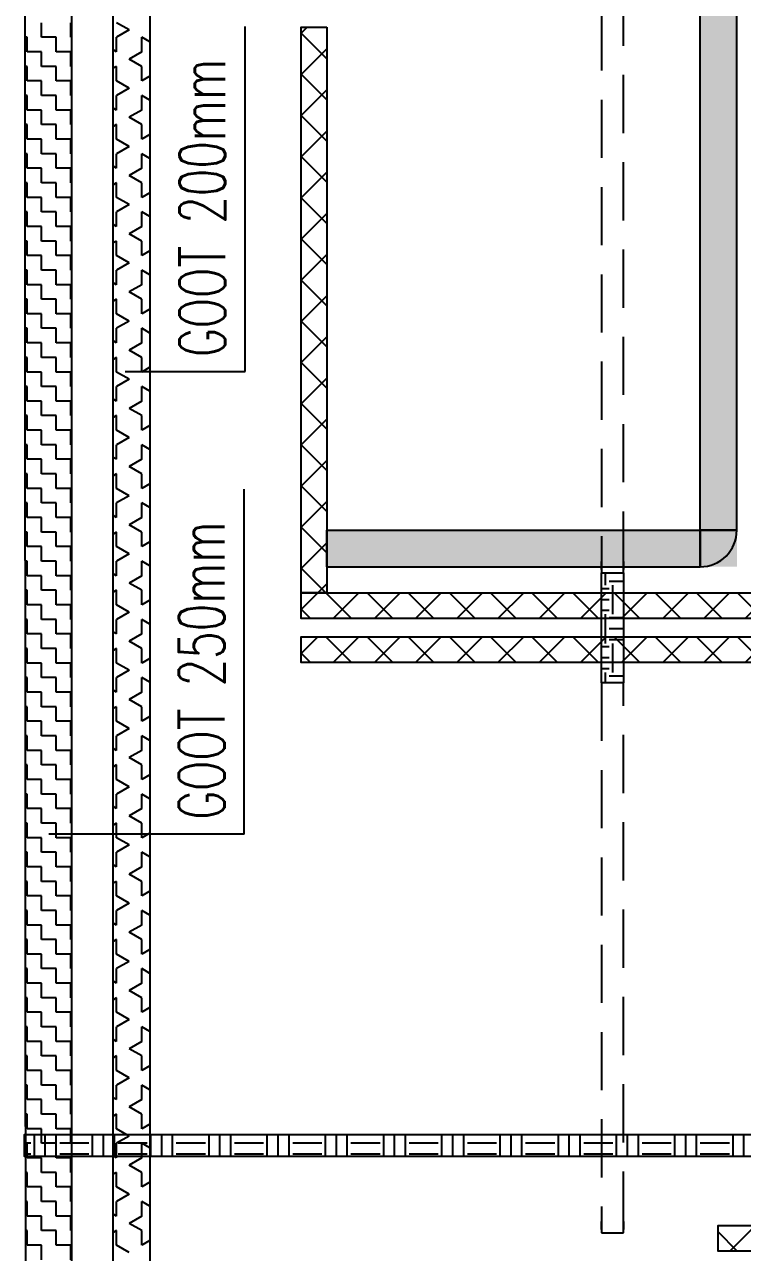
# Model space of a CAD drawing. Header units: millimetres. Extents: x -3262 to 109714, y 0 to 217318.
# Drawn here: x 57907 to 61822, y 198517 to 205214 of the extents above; entities that cross this region are included whole.
import ezdxf

# ---------------------------------------------------------------- set-up
doc = ezdxf.new("R2010")
doc.units = ezdxf.units.MM
doc.header["$LTSCALE"] = 100
doc.linetypes.add('HIDDEN2', pattern=[4.7625, 3.175, -1.5875])
for name, color, linetype in [('EL6131--_ENERGIEBEDR (1996)', 2, 'Continuous'), ('EL6131--_GEBOUWINST (1996)', 2, 'Continuous'), ('EL6131--_KG_D', 3, 'Continuous')]:
    doc.layers.add(name, color=color, linetype=linetype)
doc.styles.add('CofelyArial', font='arial.ttf')
doc.styles.add('ROMANS', font='ROMANS', dxfattribs={"width": 0.7})

# ---------------------------------------------------------------- blocks, each defined once
blk = doc.blocks.new('*X74')
at = {"color": 0}
for p, q in [((44851.4, 15441.1), (44901.8, 15491.4)), ((44991.4, 15400.8), (44900.8, 15491.4)), ((44851.4, 15216.6), (44991.4, 15356.6)), ((44991.4, 15176.3), (44851.4, 15316.3)), ((44851.4, 14992), (44991.4, 15132)), ((44991.4, 14951.8), (44851.4, 15091.8)), ((44851.4, 14767.5), (44991.4, 14907.5)), ((44991.4, 14727.3), (44851.4, 14867.3)), ((44851.4, 14543), (44991.4, 14683)), ((44991.4, 14502.8), (44851.4, 14642.8)), ((44851.4, 14318.5), (44991.4, 14458.5)), ((44991.4, 14278.3), (44851.4, 14418.3)), ((44851.4, 14094), (44991.4, 14234)), ((44991.4, 14053.8), (44851.4, 14193.8)), ((44851.4, 13869.5), (44991.4, 14009.5)), ((44991.4, 13829.3), (44851.4, 13969.3)), ((44851.4, 13645), (44991.4, 13785)), ((44991.4, 13604.8), (44851.4, 13744.8)), ((44851.4, 13420.5), (44991.4, 13560.5)), ((44991.4, 13380.3), (44851.4, 13520.3)), ((44851.4, 13196), (44991.4, 13336)), ((44991.4, 13155.8), (44851.4, 13295.8)), ((44851.4, 12971.5), (44991.4, 13111.5)), ((44991.4, 12931.3), (44851.4, 13071.3)), ((44851.4, 12747), (44991.4, 12887)), ((44991.4, 12706.7), (44851.4, 12846.7)), ((44851.4, 12522.5), (44991.4, 12662.5)), ((44991.4, 12482.2), (44851.4, 12622.2)), ((44851.4, 12298), (44991.4, 12438)), ((44991.4, 12257.7), (44851.4, 12397.7)), ((44851.4, 12073.5), (44991.4, 12213.5)), ((44991.4, 12033.2), (44851.4, 12173.2)), ((44851.4, 11849), (44991.4, 11989)), ((44991.4, 11808.7), (44851.4, 11948.7)), ((44851.4, 11624.5), (44991.4, 11764.5)), ((44991.4, 11584.2), (44851.4, 11724.2)), ((44851.4, 11399.9), (44991.4, 11539.9)), ((44991.4, 11359.7), (44851.4, 11499.7)), ((44851.4, 11175.4), (44991.4, 11315.4)), ((44991.4, 11135.2), (44851.4, 11275.2)), ((44851.4, 10950.9), (44991.4, 11090.9)), ((44991.4, 10910.7), (44851.4, 11050.7)), ((44851.4, 10726.4), (44991.4, 10866.4)), ((44991.4, 10686.2), (44851.4, 10826.2)), ((44851.4, 10501.9), (44991.4, 10641.9)), ((44991.4, 10461.7), (44851.4, 10601.7)), ((44851.4, 10277.4), (44991.4, 10417.4)), ((44991.4, 10237.2), (44851.4, 10377.2)), ((44851.4, 10052.9), (44991.4, 10192.9)), ((44991.4, 10012.7), (44851.4, 10152.7)), ((44851.4, 9828.4), (44991.4, 9968.4)), ((44991.4, 9788.2), (44851.4, 9928.2)), ((44851.4, 9603.9), (44991.4, 9743.9)), ((44991.4, 9563.7), (44851.4, 9703.7)), ((44851.4, 9379.4), (44991.4, 9519.4)), ((44991.4, 9339.2), (44851.4, 9479.2)), ((44851.4, 9154.9), (44991.4, 9294.9)), ((44991.4, 9114.6), (44851.4, 9254.6)), ((44851.4, 8930.4), (44991.4, 9070.4)), ((44991.4, 8890.1), (44851.4, 9030.1)), ((44851.4, 8705.9), (44991.4, 8845.9)), ((44991.4, 8665.6), (44851.4, 8805.6)), ((44901.1, 8531.4), (44851.4, 8581.1)), ((44901.5, 8531.4), (44991.4, 8621.4))]:
    blk.add_line(p, q, dxfattribs=at)
blk = doc.blocks.new('*X76')
at = {"color": 0}
for p, q in [((41401.4, 13113.6), (41505.9, 13218.1)), ((41541.4, 13013.7), (41401.4, 13153.7)), ((41401.4, 12889.1), (41541.4, 13029.1)), ((41541.4, 12789.2), (41401.4, 12929.2)), ((41401.4, 12664.6), (41541.4, 12804.6)), ((41541.4, 12564.6), (41401.4, 12704.6)), ((41401.4, 12440.1), (41541.4, 12580.1)), ((41541.4, 12340.1), (41401.4, 12480.1)), ((41401.4, 12215.6), (41541.4, 12355.6)), ((41541.4, 12115.6), (41401.4, 12255.6)), ((41401.4, 11991.1), (41541.4, 12131.1)), ((41541.4, 11891.1), (41401.4, 12031.1)), ((41401.4, 11766.6), (41541.4, 11906.6)), ((41541.4, 11666.6), (41401.4, 11806.6)), ((41401.4, 11542), (41541.4, 11682)), ((41541.4, 11442.1), (41401.4, 11582.1)), ((41401.4, 11317.5), (41541.4, 11457.5)), ((41541.4, 11217.6), (41401.4, 11357.6)), ((41401.4, 11093), (41541.4, 11233)), ((41541.4, 10993.1), (41401.4, 11133.1)), ((41401.4, 10868.5), (41541.4, 11008.5)), ((41541.4, 10768.6), (41401.4, 10908.6)), ((41401.4, 10644), (41541.4, 10784)), ((41541.4, 10544.1), (41401.4, 10684.1)), ((41401.4, 10419.5), (41541.4, 10559.5)), ((41541.4, 10319.6), (41401.4, 10459.6)), ((41401.4, 10195), (41541.4, 10335)), ((41541.4, 10095.1), (41401.4, 10235.1)), ((41401.4, 9970.5), (41541.4, 10110.5)), ((41541.4, 9870.6), (41401.4, 10010.6)), ((41401.4, 9746), (41541.4, 9886)), ((41541.4, 9646.1), (41401.4, 9786.1)), ((41401.4, 9521.5), (41541.4, 9661.5)), ((41541.4, 9421.6), (41401.4, 9561.6)), ((41401.4, 9297), (41541.4, 9437)), ((41541.4, 9197), (41401.4, 9337)), ((41401.4, 9072.5), (41541.4, 9212.5)), ((41541.4, 8972.5), (41401.4, 9112.5)), ((41401.4, 8848), (41541.4, 8988)), ((41541.4, 8748), (41401.4, 8888)), ((41401.4, 8623.5), (41541.4, 8763.5)), ((41531.8, 8533.1), (41401.4, 8663.5)), ((41535.6, 8533.1), (41541.4, 8539))]:
    blk.add_line(p, q, dxfattribs=at)
blk = doc.blocks.new('*X77')
at = {"color": 0}
for p, q in [((44991.4, 15356.6), (45126.3, 15491.4)), ((45265.3, 15351.4), (45125.3, 15491.4)), ((45210.8, 15351.4), (45350.8, 15491.4)), ((45489.8, 15351.4), (45349.8, 15491.4)), ((45435.3, 15351.4), (45575.3, 15491.4)), ((45714.3, 15351.4), (45574.3, 15491.4)), ((45659.8, 15351.4), (45799.8, 15491.4)), ((45938.8, 15351.4), (45798.8, 15491.4)), ((45884.3, 15351.4), (46024.3, 15491.4)), ((46163.3, 15351.4), (46023.3, 15491.4)), ((46108.8, 15351.4), (46248.8, 15491.4)), ((46387.8, 15351.4), (46247.8, 15491.4)), ((46333.3, 15351.4), (46473.3, 15491.4)), ((46612.3, 15351.4), (46472.3, 15491.4)), ((46557.8, 15351.4), (46697.8, 15491.4)), ((46836.8, 15351.4), (46696.8, 15491.4)), ((46782.3, 15351.4), (46922.3, 15491.4)), ((47061.4, 15351.4), (46921.4, 15491.4)), ((47006.8, 15351.4), (47146.8, 15491.4)), ((47285.9, 15351.4), (47145.9, 15491.4)), ((47231.3, 15351.4), (47371.3, 15491.4)), ((47510.4, 15351.4), (47370.4, 15491.4)), ((47455.8, 15351.4), (47595.8, 15491.4)), ((47734.9, 15351.4), (47594.9, 15491.4)), ((47680.3, 15351.4), (47820.3, 15491.4)), ((47959.4, 15351.4), (47819.4, 15491.4)), ((47904.9, 15351.4), (48044.9, 15491.4)), ((48076.4, 15458.9), (48043.9, 15491.4)), ((45040.8, 15351.4), (44991.4, 15400.8))]:
    blk.add_line(p, q, dxfattribs=at)
blk = doc.blocks.new('*X89')
at = {"color": 0}
for p, q in [((40901.4, 24606.2), (40957.5, 24606.2)), ((40937.7, 24508.7), (40937.7, 24586.4)), ((40977.3, 24586.4), (40977.3, 24628.7)), ((41036.9, 24586.4), (41036.9, 24628.7)), ((41096.4, 24586.4), (41096.4, 24628.7)), ((41116.2, 24606.2), (41275, 24606.2)), ((41136.1, 24508.7), (41136.1, 24586.4)), ((41195.6, 24508.7), (41195.6, 24586.4)), ((41255.2, 24508.7), (41255.2, 24586.4)), ((41294.8, 24586.4), (41294.8, 24628.7)), ((41354.4, 24586.4), (41354.4, 24628.7)), ((41413.9, 24586.4), (41413.9, 24628.7)), ((41433.8, 24606.2), (41501.4, 24606.2)), ((41453.6, 24508.7), (41453.6, 24586.4)), ((40957.5, 24566.6), (41116.2, 24566.6)), ((41275, 24566.6), (41433.8, 24566.6))]:
    blk.add_line(p, q, dxfattribs=at)
blk = doc.blocks.new('*X93')
at = {"color": 0}
for p, q in [((41917.2, 16946.6), (42037.2, 16946.6)), ((41929.8, 16966.4), (41929.8, 16999.9)), ((41989.4, 16966.4), (41989.4, 16999.9)), ((41917.2, 16887), (42037.2, 16887)), ((41917.2, 16827.5), (42037.2, 16827.5)), ((41929.8, 16648.9), (41929.8, 16807.7)), ((41989.4, 16648.9), (41989.4, 16807.7)), ((41917.2, 16629.1), (42037.2, 16629.1)), ((41917.2, 16569.5), (42037.2, 16569.5)), ((41917.2, 16510), (42037.2, 16510)), ((41929.8, 16331.4), (41929.8, 16490.2)), ((41989.4, 16331.4), (41989.4, 16490.2)), ((41917.2, 16311.6), (42037.2, 16311.6)), ((41917.2, 16252), (42037.2, 16252)), ((41917.2, 16192.5), (42037.2, 16192.5)), ((41929.8, 16013.9), (41929.8, 16172.7)), ((41989.4, 16013.9), (41989.4, 16172.7)), ((41917.2, 15994.1), (42037.2, 15994.1)), ((41917.2, 15934.5), (42037.2, 15934.5)), ((41917.2, 15875), (42037.2, 15875)), ((41929.8, 15696.4), (41929.8, 15855.2)), ((41989.4, 15696.4), (41989.4, 15855.2)), ((41917.2, 15676.6), (42037.2, 15676.6)), ((41917.2, 15617), (42037.2, 15617)), ((41917.2, 15557.5), (42037.2, 15557.5)), ((41929.8, 15378.9), (41929.8, 15537.7)), ((41989.4, 15378.9), (41989.4, 15537.7)), ((41917.2, 15359.1), (42037.2, 15359.1)), ((41917.2, 15299.5), (42037.2, 15299.5)), ((41917.2, 15240), (42037.2, 15240)), ((41929.8, 15061.4), (41929.8, 15220.2)), ((41989.4, 15061.4), (41989.4, 15220.2)), ((41917.2, 15041.6), (42037.2, 15041.6)), ((41917.2, 14982), (42037.2, 14982)), ((41917.2, 14922.5), (42037.2, 14922.5)), ((41929.8, 14743.9), (41929.8, 14902.7)), ((41989.4, 14743.9), (41989.4, 14902.7)), ((41917.2, 14724.1), (42037.2, 14724.1)), ((41917.2, 14664.5), (42037.2, 14664.5)), ((41917.2, 14605), (42037.2, 14605)), ((41929.8, 14426.4), (41929.8, 14585.2)), ((41989.4, 14426.4), (41989.4, 14585.2)), ((41917.2, 14406.6), (42037.2, 14406.6)), ((41917.2, 14347), (42037.2, 14347)), ((41917.2, 14287.5), (42037.2, 14287.5)), ((41929.8, 14108.9), (41929.8, 14267.7)), ((41989.4, 14108.9), (41989.4, 14267.7)), ((41917.2, 14089.1), (42037.2, 14089.1)), ((41917.2, 14029.5), (42037.2, 14029.5)), ((41917.2, 13970), (42037.2, 13970)), ((41929.8, 13791.4), (41929.8, 13950.2)), ((41989.4, 13791.4), (41989.4, 13950.2)), ((41917.2, 13771.6), (42037.2, 13771.6)), ((41917.2, 13712), (42037.2, 13712)), ((41917.2, 13652.5), (42037.2, 13652.5)), ((41929.8, 13473.9), (41929.8, 13632.7)), ((41989.4, 13473.9), (41989.4, 13632.7)), ((41917.2, 13454.1), (42037.2, 13454.1)), ((41917.2, 13394.5), (42037.2, 13394.5)), ((41917.2, 13335), (42037.2, 13335)), ((41929.8, 13156.4), (41929.8, 13315.2)), ((41989.4, 13156.4), (41989.4, 13315.2)), ((41917.2, 13136.6), (42037.2, 13136.6)), ((41917.2, 13077), (42037.2, 13077)), ((41917.2, 13017.5), (42037.2, 13017.5)), ((41929.8, 12838.9), (41929.8, 12997.7)), ((41989.4, 12838.9), (41989.4, 12997.7)), ((41917.2, 12819.1), (42037.2, 12819.1)), ((41917.2, 12759.5), (42037.2, 12759.5)), ((41917.2, 12700), (42037.2, 12700)), ((41929.8, 12521.4), (41929.8, 12680.2)), ((41989.4, 12521.4), (41989.4, 12680.2)), ((41917.2, 12501.6), (42037.2, 12501.6)), ((41917.2, 12442), (42037.2, 12442)), ((41917.2, 12382.5), (42037.2, 12382.5)), ((41929.8, 12203.9), (41929.8, 12362.7)), ((41989.4, 12203.9), (41989.4, 12362.7)), ((41917.2, 12184.1), (42037.2, 12184.1)), ((41917.2, 12124.5), (42037.2, 12124.5)), ((41917.2, 12065), (42037.2, 12065)), ((41929.8, 11886.4), (41929.8, 12045.2)), ((41989.4, 11886.4), (41989.4, 12045.2)), ((41917.2, 11866.6), (42037.2, 11866.6)), ((41917.2, 11807), (42037.2, 11807)), ((41917.2, 11747.5), (42037.2, 11747.5)), ((41929.8, 11568.9), (41929.8, 11727.7)), ((41989.4, 11568.9), (41989.4, 11727.7)), ((41917.2, 11549.1), (42037.2, 11549.1)), ((41917.2, 11489.5), (42037.2, 11489.5)), ((41917.2, 11430), (42037.2, 11430)), ((41929.8, 11251.4), (41929.8, 11410.2)), ((41989.4, 11251.4), (41989.4, 11410.2)), ((41917.2, 11231.6), (42037.2, 11231.6)), ((41917.2, 11172), (42037.2, 11172)), ((41917.2, 11112.5), (42037.2, 11112.5)), ((41929.8, 10933.9), (41929.8, 11092.7)), ((41989.4, 10933.9), (41989.4, 11092.7)), ((41917.2, 10914.1), (42037.2, 10914.1)), ((41917.2, 10854.5), (42037.2, 10854.5)), ((41917.2, 10795), (42037.2, 10795)), ((41929.8, 10616.4), (41929.8, 10775.2)), ((41989.4, 10616.4), (41989.4, 10775.2)), ((41917.2, 10596.6), (42037.2, 10596.6)), ((41917.2, 10537), (42037.2, 10537)), ((41917.2, 10477.5), (42037.2, 10477.5)), ((41929.8, 10306.2), (41929.8, 10457.7)), ((41989.4, 10306.2), (41989.4, 10457.7))]:
    blk.add_line(p, q, dxfattribs=at)
blk = doc.blocks.new('*X109')
at = {"color": 0}
for p, q in [((41433.8, 16986.2), (41513.1, 16986.2)), ((41433.8, 16906.9), (41433.8, 16986.2)), ((41513.1, 16986.2), (41513.1, 16995.5)), ((41592.5, 16986.2), (41671.9, 16986.2)), ((41592.5, 16906.9), (41592.5, 16986.2)), ((41671.9, 16986.2), (41671.9, 16995.6)), ((41751.2, 16986.2), (41830.6, 16986.2)), ((41751.2, 16906.9), (41751.2, 16986.2)), ((41830.6, 16986.2), (41830.6, 16995.7)), ((41910, 16986.2), (41989.4, 16986.2)), ((41910, 16906.9), (41910, 16986.2)), ((41989.4, 16986.2), (41989.4, 16995.7)), ((42068.8, 16986.2), (42148.1, 16986.2)), ((42068.8, 16906.9), (42068.8, 16986.2)), ((42148.1, 16986.2), (42148.1, 16995.8)), ((42227.5, 16986.2), (42306.9, 16986.2)), ((42227.5, 16906.9), (42227.5, 16986.2)), ((42306.9, 16986.2), (42306.9, 16995.9)), ((42386.2, 16986.2), (42465.6, 16986.2)), ((42386.2, 16906.9), (42386.2, 16986.2)), ((42465.6, 16986.2), (42465.6, 16996)), ((42545, 16986.2), (42624.4, 16986.2)), ((42545, 16906.9), (42545, 16986.2)), ((42624.4, 16986.2), (42624.4, 16996.1)), ((42703.8, 16986.2), (42783.1, 16986.2)), ((42703.8, 16906.9), (42703.8, 16986.2)), ((42783.1, 16986.2), (42783.1, 16996.2)), ((42862.5, 16986.2), (42941.9, 16986.2)), ((42862.5, 16906.9), (42862.5, 16986.2)), ((42941.9, 16986.2), (42941.9, 16996.3)), ((43021.2, 16986.2), (43100.6, 16986.2)), ((43021.2, 16906.9), (43021.2, 16986.2)), ((43100.6, 16986.2), (43100.6, 16996.3)), ((43180, 16986.2), (43259.4, 16986.2)), ((43180, 16906.9), (43180, 16986.2)), ((43259.4, 16986.2), (43259.4, 16996.4)), ((43338.8, 16986.2), (43418.1, 16986.2)), ((43338.8, 16906.9), (43338.8, 16986.2)), ((43418.1, 16986.2), (43418.1, 16996.5)), ((43497.5, 16986.2), (43576.9, 16986.2)), ((43497.5, 16906.9), (43497.5, 16986.2)), ((43576.9, 16986.2), (43576.9, 16996.6)), ((43656.2, 16986.2), (43735.6, 16986.2)), ((43656.2, 16906.9), (43656.2, 16986.2)), ((43735.6, 16986.2), (43735.6, 16996.7)), ((43815, 16986.2), (43894.4, 16986.2)), ((43815, 16906.9), (43815, 16986.2)), ((43894.4, 16986.2), (43894.4, 16996.8)), ((43973.8, 16986.2), (44053.1, 16986.2)), ((43973.8, 16906.9), (43973.8, 16986.2)), ((44053.1, 16986.2), (44053.1, 16996.8)), ((44132.5, 16986.2), (44211.9, 16986.2)), ((44132.5, 16906.9), (44132.5, 16986.2)), ((44211.9, 16986.2), (44211.9, 16996.9)), ((44291.2, 16986.2), (44370.6, 16986.2)), ((44291.2, 16906.9), (44291.2, 16986.2)), ((44370.6, 16986.2), (44370.6, 16997)), ((44450, 16986.2), (44529.4, 16986.2)), ((44450, 16906.9), (44450, 16986.2)), ((44529.4, 16986.2), (44529.4, 16997.1)), ((44608.8, 16986.2), (44688.1, 16986.2)), ((44608.8, 16906.9), (44608.8, 16986.2)), ((44688.1, 16986.2), (44688.1, 16997.2)), ((44767.5, 16986.2), (44846.9, 16986.2)), ((44767.5, 16906.9), (44767.5, 16986.2)), ((44846.9, 16986.2), (44846.9, 16997.3)), ((44926.2, 16986.2), (45005.6, 16986.2)), ((44926.2, 16906.9), (44926.2, 16986.2)), ((45005.6, 16986.2), (45005.6, 16997.4)), ((45085, 16986.2), (45164.4, 16986.2)), ((45085, 16906.9), (45085, 16986.2)), ((45164.4, 16986.2), (45164.4, 16997.4)), ((45243.8, 16986.2), (45323.1, 16986.2)), ((45243.8, 16906.9), (45243.8, 16986.2)), ((45323.1, 16986.2), (45323.1, 16997.5)), ((45402.5, 16986.2), (45481.9, 16986.2)), ((45402.5, 16906.9), (45402.5, 16986.2)), ((45481.9, 16986.2), (45481.9, 16997.6)), ((45561.2, 16986.2), (45640.6, 16986.2)), ((45561.2, 16906.9), (45561.2, 16986.2)), ((45640.6, 16986.2), (45640.6, 16997.7)), ((45720, 16986.2), (45799.4, 16986.2)), ((45720, 16906.9), (45720, 16986.2)), ((45799.4, 16986.2), (45799.4, 16997.8)), ((45878.8, 16986.2), (45958.1, 16986.2)), ((45878.8, 16906.9), (45878.8, 16986.2)), ((45958.1, 16986.2), (45958.1, 16997.9)), ((46037.5, 16986.2), (46116.9, 16986.2)), ((46037.5, 16906.9), (46037.5, 16986.2)), ((46116.9, 16986.2), (46116.9, 16997.9)), ((46196.2, 16986.2), (46275.6, 16986.2)), ((46196.2, 16906.9), (46196.2, 16986.2)), ((46275.6, 16986.2), (46275.6, 16998)), ((46355, 16986.2), (46434.4, 16986.2)), ((46355, 16906.9), (46355, 16986.2)), ((46434.4, 16986.2), (46434.4, 16998.1)), ((46513.8, 16986.2), (46593.1, 16986.2)), ((46513.8, 16906.9), (46513.8, 16986.2)), ((46593.1, 16986.2), (46593.1, 16998.2)), ((46672.5, 16986.2), (46751.9, 16986.2)), ((46672.5, 16906.9), (46672.5, 16986.2)), ((46751.9, 16986.2), (46751.9, 16998.3)), ((46831.2, 16986.2), (46910.6, 16986.2)), ((46831.2, 16906.9), (46831.2, 16986.2)), ((46910.6, 16986.2), (46910.6, 16998.4)), ((46990, 16986.2), (47069.4, 16986.2)), ((46990, 16906.9), (46990, 16986.2)), ((47069.4, 16986.2), (47069.4, 16998.5)), ((47148.8, 16986.2), (47228.1, 16986.2)), ((47148.8, 16906.9), (47148.8, 16986.2)), ((47228.1, 16986.2), (47228.1, 16998.5)), ((47307.5, 16986.2), (47386.9, 16986.2)), ((47307.5, 16906.9), (47307.5, 16986.2)), ((47386.9, 16986.2), (47386.9, 16998.6)), ((47466.2, 16986.2), (47545.6, 16986.2)), ((47466.2, 16906.9), (47466.2, 16986.2)), ((47545.6, 16986.2), (47545.6, 16998.7)), ((47625, 16986.2), (47704.4, 16986.2)), ((47625, 16906.9), (47625, 16986.2)), ((47704.4, 16986.2), (47704.4, 16998.8)), ((47783.8, 16986.2), (47863.1, 16986.2)), ((47783.8, 16906.9), (47783.8, 16986.2)), ((47863.1, 16986.2), (47863.1, 16998.9)), ((47942.5, 16986.2), (48021.9, 16986.2)), ((47942.5, 16906.9), (47942.5, 16986.2)), ((48021.9, 16986.2), (48021.9, 16999)), ((41354.4, 16906.9), (41433.8, 16906.9)), ((41513.1, 16906.9), (41592.5, 16906.9)), ((41513.1, 16827.5), (41513.1, 16906.9)), ((41671.9, 16906.9), (41751.2, 16906.9)), ((41671.9, 16827.5), (41671.9, 16906.9)), ((41830.6, 16906.9), (41910, 16906.9)), ((41830.6, 16827.5), (41830.6, 16906.9)), ((41989.4, 16906.9), (42068.8, 16906.9)), ((41989.4, 16827.5), (41989.4, 16906.9)), ((42148.1, 16906.9), (42227.5, 16906.9)), ((42148.1, 16827.5), (42148.1, 16906.9)), ((42306.9, 16906.9), (42386.2, 16906.9)), ((42306.9, 16827.5), (42306.9, 16906.9)), ((42465.6, 16906.9), (42545, 16906.9)), ((42465.6, 16827.5), (42465.6, 16906.9)), ((42624.4, 16906.9), (42703.8, 16906.9)), ((42624.4, 16827.5), (42624.4, 16906.9)), ((42783.1, 16906.9), (42862.5, 16906.9)), ((42783.1, 16827.5), (42783.1, 16906.9)), ((42941.9, 16906.9), (43021.2, 16906.9)), ((42941.9, 16827.5), (42941.9, 16906.9)), ((43100.6, 16906.9), (43180, 16906.9)), ((43100.6, 16827.5), (43100.6, 16906.9)), ((43259.4, 16906.9), (43338.8, 16906.9)), ((43259.4, 16827.5), (43259.4, 16906.9)), ((43418.1, 16906.9), (43497.5, 16906.9)), ((43418.1, 16827.5), (43418.1, 16906.9)), ((43576.9, 16906.9), (43656.2, 16906.9)), ((43576.9, 16827.5), (43576.9, 16906.9)), ((43735.6, 16906.9), (43815, 16906.9)), ((43735.6, 16827.5), (43735.6, 16906.9)), ((43894.4, 16906.9), (43973.8, 16906.9)), ((43894.4, 16827.5), (43894.4, 16906.9)), ((44053.1, 16906.9), (44132.5, 16906.9)), ((44053.1, 16827.5), (44053.1, 16906.9)), ((44211.9, 16906.9), (44291.2, 16906.9)), ((44211.9, 16827.5), (44211.9, 16906.9)), ((44370.6, 16906.9), (44450, 16906.9)), ((44370.6, 16827.5), (44370.6, 16906.9)), ((44529.4, 16906.9), (44608.8, 16906.9)), ((44529.4, 16827.5), (44529.4, 16906.9)), ((44688.1, 16906.9), (44767.5, 16906.9)), ((44688.1, 16827.5), (44688.1, 16906.9)), ((44846.9, 16906.9), (44926.2, 16906.9)), ((44846.9, 16827.5), (44846.9, 16906.9)), ((45005.6, 16906.9), (45085, 16906.9)), ((45005.6, 16827.5), (45005.6, 16906.9)), ((45164.4, 16906.9), (45243.8, 16906.9)), ((45164.4, 16827.5), (45164.4, 16906.9)), ((45323.1, 16906.9), (45402.5, 16906.9)), ((45323.1, 16827.5), (45323.1, 16906.9)), ((45481.9, 16906.9), (45561.2, 16906.9)), ((45481.9, 16827.5), (45481.9, 16906.9)), ((45640.6, 16906.9), (45720, 16906.9)), ((45640.6, 16827.5), (45640.6, 16906.9)), ((45799.4, 16906.9), (45878.8, 16906.9)), ((45799.4, 16827.5), (45799.4, 16906.9)), ((45958.1, 16906.9), (46037.5, 16906.9)), ((45958.1, 16827.5), (45958.1, 16906.9)), ((46116.9, 16906.9), (46196.2, 16906.9)), ((46116.9, 16827.5), (46116.9, 16906.9)), ((46275.6, 16906.9), (46355, 16906.9)), ((46275.6, 16827.5), (46275.6, 16906.9)), ((46434.4, 16906.9), (46513.8, 16906.9)), ((46434.4, 16827.5), (46434.4, 16906.9)), ((46593.1, 16906.9), (46672.5, 16906.9)), ((46593.1, 16827.5), (46593.1, 16906.9)), ((46751.9, 16906.9), (46831.2, 16906.9)), ((46751.9, 16827.5), (46751.9, 16906.9)), ((46910.6, 16906.9), (46990, 16906.9)), ((46910.6, 16827.5), (46910.6, 16906.9)), ((47069.4, 16906.9), (47148.8, 16906.9)), ((47069.4, 16827.5), (47069.4, 16906.9)), ((47228.1, 16906.9), (47307.5, 16906.9)), ((47228.1, 16827.5), (47228.1, 16906.9)), ((47386.9, 16906.9), (47466.2, 16906.9)), ((47386.9, 16827.5), (47386.9, 16906.9)), ((47545.6, 16906.9), (47625, 16906.9)), ((47545.6, 16827.5), (47545.6, 16906.9)), ((47704.4, 16906.9), (47783.8, 16906.9)), ((47704.4, 16827.5), (47704.4, 16906.9)), ((47863.1, 16906.9), (47942.5, 16906.9)), ((47863.1, 16827.5), (47863.1, 16906.9)), ((48021.9, 16906.9), (48101.2, 16906.9)), ((48021.9, 16827.5), (48021.9, 16906.9)), ((41433.8, 16827.5), (41513.1, 16827.5)), ((41433.8, 16748.1), (41433.8, 16827.5)), ((41592.5, 16827.5), (41671.9, 16827.5)), ((41592.5, 16748.1), (41592.5, 16827.5)), ((41751.2, 16827.5), (41830.6, 16827.5)), ((41751.2, 16748.1), (41751.2, 16827.5)), ((41910, 16827.5), (41989.4, 16827.5)), ((41910, 16748.1), (41910, 16827.5)), ((42068.8, 16827.5), (42148.1, 16827.5)), ((42068.8, 16748.1), (42068.8, 16827.5)), ((42227.5, 16827.5), (42306.9, 16827.5)), ((42227.5, 16748.1), (42227.5, 16827.5)), ((42386.2, 16827.5), (42465.6, 16827.5)), ((42386.2, 16748.1), (42386.2, 16827.5)), ((42545, 16827.5), (42624.4, 16827.5)), ((42545, 16748.1), (42545, 16827.5)), ((42703.8, 16827.5), (42783.1, 16827.5)), ((42703.8, 16748.1), (42703.8, 16827.5)), ((42862.5, 16827.5), (42941.9, 16827.5)), ((42862.5, 16748.1), (42862.5, 16827.5)), ((43021.2, 16827.5), (43100.6, 16827.5)), ((43021.2, 16748.1), (43021.2, 16827.5)), ((43180, 16827.5), (43259.4, 16827.5)), ((43180, 16748.1), (43180, 16827.5)), ((43338.8, 16827.5), (43418.1, 16827.5)), ((43338.8, 16748.1), (43338.8, 16827.5)), ((43497.5, 16827.5), (43576.9, 16827.5)), ((43497.5, 16748.1), (43497.5, 16827.5)), ((43656.2, 16827.5), (43735.6, 16827.5)), ((43656.2, 16748.1), (43656.2, 16827.5)), ((43815, 16827.5), (43894.4, 16827.5)), ((43815, 16748.1), (43815, 16827.5)), ((43973.8, 16827.5), (44053.1, 16827.5)), ((43973.8, 16748.1), (43973.8, 16827.5)), ((44132.5, 16827.5), (44211.9, 16827.5)), ((44132.5, 16748.1), (44132.5, 16827.5)), ((44291.2, 16827.5), (44370.6, 16827.5)), ((44291.2, 16748.1), (44291.2, 16827.5)), ((44450, 16827.5), (44529.4, 16827.5)), ((44450, 16748.1), (44450, 16827.5)), ((44608.8, 16827.5), (44688.1, 16827.5)), ((44608.8, 16748.1), (44608.8, 16827.5)), ((44767.5, 16827.5), (44846.9, 16827.5)), ((44767.5, 16748.1), (44767.5, 16827.5)), ((44926.2, 16827.5), (45005.6, 16827.5)), ((44926.2, 16748.1), (44926.2, 16827.5)), ((45085, 16827.5), (45164.4, 16827.5)), ((45085, 16748.1), (45085, 16827.5)), ((45243.8, 16827.5), (45323.1, 16827.5)), ((45243.8, 16748.1), (45243.8, 16827.5)), ((45402.5, 16827.5), (45481.9, 16827.5)), ((45402.5, 16748.1), (45402.5, 16827.5)), ((45561.2, 16827.5), (45640.6, 16827.5)), ((45561.2, 16748.1), (45561.2, 16827.5)), ((45720, 16827.5), (45799.4, 16827.5)), ((45720, 16748.1), (45720, 16827.5)), ((45878.8, 16827.5), (45958.1, 16827.5)), ((45878.8, 16748.1), (45878.8, 16827.5)), ((46037.5, 16827.5), (46116.9, 16827.5)), ((46037.5, 16748.1), (46037.5, 16827.5)), ((46196.2, 16827.5), (46275.6, 16827.5)), ((46196.2, 16748.1), (46196.2, 16827.5)), ((46355, 16827.5), (46434.4, 16827.5)), ((46355, 16748.1), (46355, 16827.5)), ((46513.8, 16827.5), (46593.1, 16827.5)), ((46513.8, 16748.1), (46513.8, 16827.5)), ((46672.5, 16827.5), (46751.9, 16827.5)), ((46672.5, 16748.1), (46672.5, 16827.5)), ((46831.2, 16827.5), (46910.6, 16827.5)), ((46831.2, 16748.1), (46831.2, 16827.5)), ((46990, 16827.5), (47069.4, 16827.5)), ((46990, 16748.1), (46990, 16827.5)), ((47148.8, 16827.5), (47228.1, 16827.5)), ((47148.8, 16748.1), (47148.8, 16827.5)), ((47307.5, 16827.5), (47386.9, 16827.5)), ((47307.5, 16748.1), (47307.5, 16827.5)), ((47466.2, 16827.5), (47545.6, 16827.5)), ((47466.2, 16748.1), (47466.2, 16827.5)), ((47625, 16827.5), (47704.4, 16827.5)), ((47625, 16748.1), (47625, 16827.5)), ((47783.8, 16827.5), (47863.1, 16827.5)), ((47783.8, 16748.1), (47783.8, 16827.5)), ((47942.5, 16827.5), (48021.9, 16827.5)), ((47942.5, 16748.1), (47942.5, 16827.5)), ((41354.4, 16748.1), (41433.8, 16748.1)), ((41513.1, 16748.1), (41592.5, 16748.1)), ((41513.1, 16741.7), (41513.1, 16748.1)), ((41671.9, 16748.1), (41751.2, 16748.1)), ((41671.9, 16741.7), (41671.9, 16748.1)), ((41830.6, 16748.1), (41910, 16748.1)), ((41830.6, 16741.7), (41830.6, 16748.1)), ((41989.4, 16748.1), (42068.8, 16748.1)), ((41989.4, 16741.7), (41989.4, 16748.1)), ((42148.1, 16748.1), (42227.5, 16748.1)), ((42148.1, 16741.7), (42148.1, 16748.1)), ((42306.9, 16748.1), (42386.2, 16748.1)), ((42306.9, 16741.7), (42306.9, 16748.1)), ((42465.6, 16748.1), (42545, 16748.1)), ((42465.6, 16741.7), (42465.6, 16748.1)), ((42624.4, 16748.1), (42703.8, 16748.1)), ((42624.4, 16741.7), (42624.4, 16748.1)), ((42783.1, 16748.1), (42862.5, 16748.1)), ((42783.1, 16741.7), (42783.1, 16748.1)), ((42941.9, 16748.1), (43021.2, 16748.1)), ((42941.9, 16741.7), (42941.9, 16748.1)), ((43100.6, 16748.1), (43180, 16748.1)), ((43100.6, 16741.7), (43100.6, 16748.1)), ((43259.4, 16748.1), (43338.8, 16748.1)), ((43259.4, 16741.7), (43259.4, 16748.1)), ((43418.1, 16748.1), (43497.5, 16748.1)), ((43418.1, 16741.7), (43418.1, 16748.1)), ((43576.9, 16748.1), (43656.2, 16748.1)), ((43576.9, 16741.7), (43576.9, 16748.1)), ((43735.6, 16748.1), (43815, 16748.1)), ((43735.6, 16741.7), (43735.6, 16748.1)), ((43894.4, 16748.1), (43973.8, 16748.1)), ((43894.4, 16741.7), (43894.4, 16748.1)), ((44053.1, 16748.1), (44132.5, 16748.1)), ((44053.1, 16741.7), (44053.1, 16748.1)), ((44211.9, 16748.1), (44291.2, 16748.1)), ((44211.9, 16741.7), (44211.9, 16748.1)), ((44370.6, 16748.1), (44450, 16748.1)), ((44370.6, 16741.7), (44370.6, 16748.1)), ((44529.4, 16748.1), (44608.8, 16748.1)), ((44529.4, 16741.7), (44529.4, 16748.1)), ((44688.1, 16748.1), (44767.5, 16748.1)), ((44688.1, 16741.7), (44688.1, 16748.1)), ((44846.9, 16748.1), (44926.2, 16748.1)), ((44846.9, 16741.7), (44846.9, 16748.1)), ((45005.6, 16748.1), (45085, 16748.1)), ((45005.6, 16741.7), (45005.6, 16748.1)), ((45164.4, 16748.1), (45243.8, 16748.1)), ((45164.4, 16741.7), (45164.4, 16748.1)), ((45323.1, 16748.1), (45402.5, 16748.1)), ((45323.1, 16741.7), (45323.1, 16748.1)), ((45481.9, 16748.1), (45561.2, 16748.1)), ((45481.9, 16741.7), (45481.9, 16748.1)), ((45640.6, 16748.1), (45720, 16748.1)), ((45640.6, 16741.7), (45640.6, 16748.1)), ((45799.4, 16748.1), (45878.8, 16748.1)), ((45799.4, 16741.7), (45799.4, 16748.1)), ((45958.1, 16748.1), (46037.5, 16748.1)), ((45958.1, 16741.7), (45958.1, 16748.1)), ((46116.9, 16748.1), (46196.2, 16748.1)), ((46116.9, 16741.7), (46116.9, 16748.1)), ((46275.6, 16748.1), (46355, 16748.1)), ((46275.6, 16741.7), (46275.6, 16748.1)), ((46434.4, 16748.1), (46513.8, 16748.1)), ((46434.4, 16741.7), (46434.4, 16748.1)), ((46593.1, 16748.1), (46672.5, 16748.1)), ((46593.1, 16741.7), (46593.1, 16748.1)), ((46751.9, 16748.1), (46831.2, 16748.1)), ((46751.9, 16741.7), (46751.9, 16748.1)), ((46910.6, 16748.1), (46990, 16748.1)), ((46910.6, 16741.7), (46910.6, 16748.1)), ((47069.4, 16748.1), (47148.8, 16748.1)), ((47069.4, 16741.7), (47069.4, 16748.1)), ((47228.1, 16748.1), (47307.5, 16748.1)), ((47228.1, 16741.7), (47228.1, 16748.1)), ((47386.9, 16748.1), (47466.2, 16748.1)), ((47386.9, 16741.7), (47386.9, 16748.1)), ((47545.6, 16748.1), (47625, 16748.1)), ((47545.6, 16741.7), (47545.6, 16748.1)), ((47704.4, 16748.1), (47783.8, 16748.1)), ((47704.4, 16741.7), (47704.4, 16748.1)), ((47863.1, 16748.1), (47942.5, 16748.1)), ((47863.1, 16741.7), (47863.1, 16748.1)), ((48021.9, 16748.1), (48101.2, 16748.1)), ((48021.9, 16741.7), (48021.9, 16748.1))]:
    blk.add_line(p, q, dxfattribs=at)
blk = doc.blocks.new('*X110')
at = {"color": 0}
for p, q in [((41394.1, 16429), (41433.7, 16497.8)), ((41433.8, 16497.8), (41513.1, 16497.8)), ((41513.1, 16497.8), (41502.6, 16516.1)), ((41592.5, 16497.8), (41603, 16516.1)), ((41592.5, 16497.8), (41671.9, 16497.8)), ((41711.6, 16429), (41671.9, 16497.8)), ((41711.6, 16429), (41751.2, 16497.8)), ((41751.2, 16497.8), (41830.6, 16497.8)), ((41830.6, 16497.8), (41820.1, 16516.1)), ((41910, 16497.8), (41920.5, 16516.1)), ((41910, 16497.8), (41989.4, 16497.8)), ((42029.1, 16429), (41989.4, 16497.8)), ((42029.1, 16429), (42068.7, 16497.8)), ((42068.8, 16497.8), (42148.1, 16497.8)), ((42148.1, 16497.8), (42137.6, 16516.1)), ((42227.5, 16497.8), (42238, 16516.1)), ((42227.5, 16497.8), (42306.9, 16497.8)), ((42346.6, 16429), (42306.9, 16497.8)), ((42346.6, 16429), (42386.2, 16497.8)), ((42386.2, 16497.8), (42465.6, 16497.8)), ((42465.6, 16497.8), (42455.1, 16516.1)), ((42545, 16497.8), (42555.5, 16516.1)), ((42545, 16497.8), (42624.4, 16497.8)), ((42664.1, 16429), (42624.4, 16497.8)), ((42664.1, 16429), (42703.7, 16497.8)), ((42703.8, 16497.8), (42783.1, 16497.8)), ((42783.1, 16497.8), (42772.6, 16516.1)), ((42862.5, 16497.8), (42873, 16516.1)), ((42862.5, 16497.8), (42941.9, 16497.8)), ((42981.6, 16429), (42941.9, 16497.8)), ((42981.6, 16429), (43021.2, 16497.8)), ((43021.2, 16497.8), (43100.6, 16497.8)), ((43100.6, 16497.8), (43090.1, 16516.1)), ((43180, 16497.8), (43190.5, 16516.1)), ((43180, 16497.8), (43259.4, 16497.8)), ((43299.1, 16429), (43259.4, 16497.8)), ((43299.1, 16429), (43338.7, 16497.8)), ((43338.8, 16497.8), (43418.1, 16497.8)), ((43418.1, 16497.8), (43407.6, 16516.1)), ((43497.5, 16497.8), (43508, 16516.1)), ((43497.5, 16497.8), (43576.9, 16497.8)), ((43616.6, 16429), (43576.9, 16497.8)), ((43616.6, 16429), (43656.2, 16497.8)), ((43656.2, 16497.8), (43735.6, 16497.8)), ((43735.6, 16497.8), (43725.1, 16516.1)), ((43815, 16497.8), (43825.5, 16516.1)), ((43815, 16497.8), (43894.4, 16497.8)), ((43934.1, 16429), (43894.4, 16497.8)), ((43934.1, 16429), (43973.7, 16497.8)), ((43973.8, 16497.8), (44053.1, 16497.8)), ((44053.1, 16497.8), (44042.6, 16516.1)), ((44132.5, 16497.8), (44143, 16516.1)), ((44132.5, 16497.8), (44211.9, 16497.8)), ((44251.6, 16429), (44211.9, 16497.8)), ((44251.6, 16429), (44291.2, 16497.8)), ((44291.2, 16497.8), (44370.6, 16497.8)), ((44370.6, 16497.8), (44360.1, 16516.1)), ((44450, 16497.8), (44460.5, 16516.1)), ((44450, 16497.8), (44529.4, 16497.8)), ((44569.1, 16429), (44529.4, 16497.8)), ((44569.1, 16429), (44608.7, 16497.8)), ((44608.8, 16497.8), (44688.1, 16497.8)), ((44688.1, 16497.8), (44677.6, 16516.1)), ((44767.5, 16497.8), (44778, 16516.1)), ((44767.5, 16497.8), (44846.9, 16497.8)), ((44886.6, 16429), (44846.9, 16497.8)), ((44886.6, 16429), (44926.2, 16497.8)), ((44926.2, 16497.8), (45005.6, 16497.8)), ((45005.6, 16497.8), (44995.1, 16516.1)), ((45085, 16497.8), (45095.5, 16516.1)), ((45085, 16497.8), (45164.4, 16497.8)), ((45204.1, 16429), (45164.4, 16497.8)), ((45204.1, 16429), (45243.7, 16497.8)), ((45243.8, 16497.8), (45323.1, 16497.8)), ((45323.1, 16497.8), (45312.6, 16516.1)), ((45402.5, 16497.8), (45413, 16516.1)), ((45402.5, 16497.8), (45481.9, 16497.8)), ((45521.6, 16429), (45481.9, 16497.8)), ((45521.6, 16429), (45561.2, 16497.8)), ((45561.2, 16497.8), (45640.6, 16497.8)), ((45640.6, 16497.8), (45630.1, 16516.1)), ((45720, 16497.8), (45730.5, 16516.1)), ((45720, 16497.8), (45799.4, 16497.8)), ((45839.1, 16429), (45799.4, 16497.8)), ((45839.1, 16429), (45878.7, 16497.8)), ((45878.8, 16497.8), (45958.1, 16497.8)), ((45958.1, 16497.8), (45947.6, 16516.1)), ((46037.5, 16497.8), (46048, 16516.1)), ((46037.5, 16497.8), (46116.9, 16497.8)), ((46156.6, 16429), (46116.9, 16497.8)), ((46156.6, 16429), (46196.2, 16497.8)), ((46196.2, 16497.8), (46275.6, 16497.8)), ((46275.6, 16497.8), (46265.1, 16516.1)), ((46355, 16497.8), (46365.5, 16516.1)), ((46355, 16497.8), (46434.4, 16497.8)), ((46474.1, 16429), (46434.4, 16497.8)), ((46474.1, 16429), (46513.7, 16497.8)), ((46513.8, 16497.8), (46593.1, 16497.8)), ((46593.1, 16497.8), (46582.6, 16516.1)), ((46672.5, 16497.8), (46683, 16516.1)), ((46672.5, 16497.8), (46751.9, 16497.8)), ((46791.6, 16429), (46751.9, 16497.8)), ((46791.6, 16429), (46831.2, 16497.8)), ((46831.2, 16497.8), (46910.6, 16497.8)), ((46910.6, 16497.8), (46900.1, 16516.1)), ((46990, 16497.8), (47000.5, 16516.1)), ((46990, 16497.8), (47069.4, 16497.8)), ((47109.1, 16429), (47069.4, 16497.8)), ((47109.1, 16429), (47148.7, 16497.8)), ((47148.8, 16497.8), (47228.1, 16497.8)), ((47228.1, 16497.8), (47217.6, 16516.1)), ((47307.5, 16497.8), (47318, 16516.1)), ((47307.5, 16497.8), (47386.9, 16497.8)), ((47426.6, 16429), (47386.9, 16497.8)), ((47426.6, 16429), (47466.2, 16497.8)), ((47466.2, 16497.8), (47545.6, 16497.8)), ((47545.6, 16497.8), (47535.1, 16516.1)), ((47625, 16497.8), (47635.5, 16516.1)), ((47625, 16497.8), (47704.4, 16497.8)), ((47744.1, 16429), (47704.4, 16497.8)), ((47744.1, 16429), (47783.7, 16497.8)), ((47783.8, 16497.8), (47863.1, 16497.8)), ((47863.1, 16497.8), (47852.6, 16516.1)), ((47942.5, 16497.8), (47953, 16516.1)), ((47942.5, 16497.8), (48021.9, 16497.8)), ((48061.6, 16429), (48021.9, 16497.8)), ((48061.6, 16429), (48101.2, 16497.8)), ((41513.1, 16360.3), (41552.8, 16429)), ((41592.5, 16360.3), (41552.8, 16429)), ((41830.6, 16360.3), (41870.3, 16429)), ((41910, 16360.3), (41870.3, 16429)), ((42148.1, 16360.3), (42187.8, 16429)), ((42227.5, 16360.3), (42187.8, 16429)), ((42465.6, 16360.3), (42505.3, 16429)), ((42545, 16360.3), (42505.3, 16429)), ((42783.1, 16360.3), (42822.8, 16429)), ((42862.5, 16360.3), (42822.8, 16429)), ((43100.6, 16360.3), (43140.3, 16429)), ((43180, 16360.3), (43140.3, 16429)), ((43418.1, 16360.3), (43457.8, 16429)), ((43497.5, 16360.3), (43457.8, 16429)), ((43735.6, 16360.3), (43775.3, 16429)), ((43815, 16360.3), (43775.3, 16429)), ((44053.1, 16360.3), (44092.8, 16429)), ((44132.5, 16360.3), (44092.8, 16429)), ((44370.6, 16360.3), (44410.3, 16429)), ((44450, 16360.3), (44410.3, 16429)), ((44688.1, 16360.3), (44727.8, 16429)), ((44767.5, 16360.3), (44727.8, 16429)), ((45005.6, 16360.3), (45045.3, 16429)), ((45085, 16360.3), (45045.3, 16429)), ((45323.1, 16360.3), (45362.8, 16429)), ((45402.5, 16360.3), (45362.8, 16429)), ((45640.6, 16360.3), (45680.3, 16429)), ((45720, 16360.3), (45680.3, 16429)), ((45958.1, 16360.3), (45997.8, 16429)), ((46037.5, 16360.3), (45997.8, 16429)), ((46275.6, 16360.3), (46315.3, 16429)), ((46355, 16360.3), (46315.3, 16429)), ((46593.1, 16360.3), (46632.8, 16429)), ((46672.5, 16360.3), (46632.8, 16429)), ((46910.6, 16360.3), (46950.3, 16429)), ((46990, 16360.3), (46950.3, 16429)), ((47228.1, 16360.3), (47267.8, 16429)), ((47307.5, 16360.3), (47267.8, 16429)), ((47545.6, 16360.3), (47585.3, 16429)), ((47625, 16360.3), (47585.3, 16429)), ((47863.1, 16360.3), (47902.8, 16429)), ((47942.5, 16360.3), (47902.8, 16429)), ((41459.3, 16316.1), (41433.7, 16360.3)), ((41433.8, 16360.3), (41513.1, 16360.3)), ((41592.5, 16360.3), (41671.9, 16360.3)), ((41646.3, 16316.1), (41671.9, 16360.3)), ((41751.2, 16360.3), (41830.6, 16360.3)), ((41776.8, 16316.1), (41751.2, 16360.3)), ((41910, 16360.3), (41989.4, 16360.3)), ((41963.8, 16316.1), (41989.4, 16360.3)), ((42094.3, 16316.1), (42068.7, 16360.3)), ((42068.8, 16360.3), (42148.1, 16360.3)), ((42227.5, 16360.3), (42306.9, 16360.3)), ((42281.3, 16316.1), (42306.9, 16360.3)), ((42386.2, 16360.3), (42465.6, 16360.3)), ((42411.8, 16316.1), (42386.2, 16360.3)), ((42545, 16360.3), (42624.4, 16360.3)), ((42598.8, 16316.1), (42624.4, 16360.3)), ((42729.3, 16316.1), (42703.7, 16360.3)), ((42703.8, 16360.3), (42783.1, 16360.3)), ((42862.5, 16360.3), (42941.9, 16360.3)), ((42916.3, 16316.1), (42941.9, 16360.3)), ((43021.2, 16360.3), (43100.6, 16360.3)), ((43046.8, 16316.1), (43021.2, 16360.3)), ((43180, 16360.3), (43259.4, 16360.3)), ((43233.8, 16316.1), (43259.4, 16360.3)), ((43364.3, 16316.1), (43338.7, 16360.3)), ((43338.8, 16360.3), (43418.1, 16360.3)), ((43497.5, 16360.3), (43576.9, 16360.3)), ((43551.3, 16316.1), (43576.9, 16360.3)), ((43656.2, 16360.3), (43735.6, 16360.3)), ((43681.8, 16316.1), (43656.2, 16360.3)), ((43815, 16360.3), (43894.4, 16360.3)), ((43868.8, 16316.1), (43894.4, 16360.3)), ((43999.3, 16316.1), (43973.7, 16360.3)), ((43973.8, 16360.3), (44053.1, 16360.3)), ((44132.5, 16360.3), (44211.9, 16360.3)), ((44186.3, 16316.1), (44211.9, 16360.3)), ((44291.2, 16360.3), (44370.6, 16360.3)), ((44316.8, 16316.1), (44291.2, 16360.3)), ((44450, 16360.3), (44529.4, 16360.3)), ((44503.8, 16316.1), (44529.4, 16360.3)), ((44634.3, 16316.1), (44608.7, 16360.3)), ((44608.8, 16360.3), (44688.1, 16360.3)), ((44767.5, 16360.3), (44846.9, 16360.3)), ((44821.3, 16316.1), (44846.9, 16360.3)), ((44926.2, 16360.3), (45005.6, 16360.3)), ((44951.8, 16316.1), (44926.2, 16360.3)), ((45085, 16360.3), (45164.4, 16360.3)), ((45138.8, 16316.1), (45164.4, 16360.3)), ((45269.3, 16316.1), (45243.7, 16360.3)), ((45243.8, 16360.3), (45323.1, 16360.3)), ((45402.5, 16360.3), (45481.9, 16360.3)), ((45456.3, 16316.1), (45481.9, 16360.3)), ((45561.2, 16360.3), (45640.6, 16360.3)), ((45586.8, 16316.1), (45561.2, 16360.3)), ((45720, 16360.3), (45799.4, 16360.3)), ((45773.8, 16316.1), (45799.4, 16360.3)), ((45904.3, 16316.1), (45878.7, 16360.3)), ((45878.8, 16360.3), (45958.1, 16360.3)), ((46037.5, 16360.3), (46116.9, 16360.3)), ((46091.3, 16316.1), (46116.9, 16360.3)), ((46196.2, 16360.3), (46275.6, 16360.3)), ((46221.8, 16316.1), (46196.2, 16360.3)), ((46355, 16360.3), (46434.4, 16360.3)), ((46408.8, 16316.1), (46434.4, 16360.3)), ((46539.3, 16316.1), (46513.7, 16360.3)), ((46513.8, 16360.3), (46593.1, 16360.3)), ((46672.5, 16360.3), (46751.9, 16360.3)), ((46726.3, 16316.1), (46751.9, 16360.3)), ((46831.2, 16360.3), (46910.6, 16360.3)), ((46856.8, 16316.1), (46831.2, 16360.3)), ((46990, 16360.3), (47069.4, 16360.3)), ((47043.8, 16316.1), (47069.4, 16360.3)), ((47174.3, 16316.1), (47148.7, 16360.3)), ((47148.8, 16360.3), (47228.1, 16360.3)), ((47307.5, 16360.3), (47386.9, 16360.3)), ((47361.3, 16316.1), (47386.9, 16360.3)), ((47466.2, 16360.3), (47545.6, 16360.3)), ((47491.8, 16316.1), (47466.2, 16360.3)), ((47625, 16360.3), (47704.4, 16360.3)), ((47678.8, 16316.1), (47704.4, 16360.3)), ((47809.3, 16316.1), (47783.7, 16360.3)), ((47783.8, 16360.3), (47863.1, 16360.3)), ((47942.5, 16360.3), (48021.9, 16360.3)), ((47996.3, 16316.1), (48021.9, 16360.3))]:
    blk.add_line(p, q, dxfattribs=at)
blk = doc.blocks.new('*U143')
at = {"color": 0, "linetype": 'Continuous'}
for p, q in [((0, 100, -2730), (2035.6, 100, -2730)), ((0, -100, -2730), (0, 100, -2730)), ((2035.6, -100, -2730), (2035.6, 100, -2730)), ((0, -100, -2730), (2035.6, -100, -2730))]:
    blk.add_line(p, q, dxfattribs=at)
at = {"color": 1, "style": 'CofelyArial'}
for tag in ['CODE', 'POSITIONCODE', 'SECTIONCODE']:
    blk.add_attdef(tag, (59555.6, 202356.3, 2730), '', height=1.8, dxfattribs=at)
blk = doc.blocks.new('*U141')
at = {"color": 0, "linetype": 'Continuous'}
for q in [(-100, -100, -2730), (100, 100, -2730)]:
    blk.add_line((-100, 100, -2730), q, dxfattribs=at)
blk.add_arc((-100, 100, -2730), 200, 270, 0, dxfattribs=at)
at = {"color": 1, "style": 'CofelyArial'}
for tag in ['CODE', 'SECTIONCODE', 'POSITIONCODE']:
    blk.add_attdef(tag, (61691.3, 202356.3, 2730), '', height=1.8, dxfattribs=at)
blk = doc.blocks.new('*U142')
at = {"color": 0, "linetype": 'Continuous'}
for p, q in [((0, 100, -2730), (10077.8, 100, -2730)), ((0, -100, -2730), (0, 100, -2730)), ((0, -100, -2730), (10077.8, -100, -2730))]:
    blk.add_line(p, q, dxfattribs=at)
at = {"color": 1, "style": 'CofelyArial'}
for tag in ['CODE', 'SECTIONCODE', 'POSITIONCODE']:
    blk.add_attdef(tag, (61691.3, 202456.3, 2730), '', height=1.8, dxfattribs=at)

msp = doc.modelspace()

# ---------------------------------------------------------------- hatches: boundary and pattern name
at = {"layer": 'EL6131--_ENERGIEBEDR (1996)', "linetype": 'Continuous'}
h = msp.add_hatch(dxfattribs=at)
h.set_pattern_fill('STARS', color=1, scale=25)
h.set_pattern_definition([(0, (-4406.85, -16412.66), (0, 137.48153), [79.375, -79.375]), (60, (-4406.85, -16412.66), (-119.0625, 68.74077), [79.375, -79.375]), (120, (-4367.17, -16343.92), (-119.0625, -68.74077), [79.375, -79.375])])
h.paths.add_polyline_path([(61791.3, 202256.3), (61791.3, 212534.1), (61591.3, 212534.1), (61591.3, 202456.3), (59555.6, 202456.3), (59555.6, 202256.3)])

# ---------------------------------------------------------------- linework, layer by layer
at = {"layer": 'EL6131--_ENERGIEBEDR (1996)', "color": 1, "linetype": 'Continuous'}
for p, q in [((59109.4, 203322.3), (59109.4, 205204)), ((58455, 203322.3), (59109.4, 203322.3)), ((59105.4, 200799), (59105.4, 202680.7)), ((59105.4, 200799), (58040.3, 200799))]:
    msp.add_line(p, q, dxfattribs=at)
at = {"layer": 'EL6131--_ENERGIEBEDR (1996)', "color": 2, "linetype": 'HIDDEN2'}
for points in [[(61052.4, 202241), (61052.4, 202284.9), (61052.4, 202224.1), (61172.4, 202224.1), (61172.4, 202284.9), (61172.4, 202241), (61172.4, 212424.1), (61052.4, 212424.1)], [(61052.4, 198641), (61052.4, 198684.9), (61052.4, 198624.1), (61172.4, 198624.1), (61172.4, 198684.9), (61172.4, 198641), (61172.4, 201624.1), (61052.4, 201624.1)]]:
    msp.add_lwpolyline(points, close=True, dxfattribs=at)
at = {"layer": 'EL6131--_ENERGIEBEDR (1996)'}
msp.add_lwpolyline([(58165.4, 186158.4), (58165.4, 189374.1), (59863.4, 189374.1), (59863.4, 189778.6), (58165.4, 189778.6), (58165.4, 191685.4), (58165.4, 206921.1), (57907.1, 206921.1), (57915.4, 191485.4), (57915.4, 169007.8), (58165.4, 169007.8)], close=True, dxfattribs=at)
at = {"layer": 'EL6131--_ENERGIEBEDR (1996)', "color": 2, "linetype": 'Continuous'}
msp.add_lwpolyline([(58165.4, 194551.8), (58391, 194551.8), (58391, 206921.1), (58591, 206921.1), (58591, 192035.7), (58591, 190178.6), (59665.6, 190178.6), (59665.6, 190897.4), (59969, 190897.4), (59969, 189928.6), (58591, 189928.6), (58591, 169007.8), (58391, 169007.8), (58391, 169087.2), (58391, 169287.2), (58390.6, 173234.2), (58165.4, 173234.2), (58165.4, 173354.2), (58390.6, 173354.2), (58388.7, 194351.8), (58165.4, 194351.8), (58165.3, 194551.8)], dxfattribs=at)
msp.add_lwpolyline([(61052.4, 201624.1), (61052.4, 202224.1), (61172.4, 202224.1), (61172.4, 201624.1)], close=True, dxfattribs=at)
at = {"layer": 'EL6131--_GEBOUWINST (1996)', "color": 2, "linetype": 'Continuous'}
for points in [[(59555.6, 205199.1), (59555.6, 202114.1), (59415.6, 202114.1), (59415.6, 205199.1)], [(66375.6, 201974.1), (59415.6, 201974.1), (59415.6, 202114.1), (66375.6, 202114.1)], [(66375.6, 201734.1), (59415.6, 201734.1), (59415.6, 201874.1), (66375.6, 201874.1)], [(66373.9, 198524.1), (61688.9, 198524.1), (61688.9, 198664.1), (66373.9, 198664.1)]]:
    msp.add_lwpolyline(points, close=True, dxfattribs=at)
at = {"layer": 'EL6131--_KG_D', "linetype": 'Continuous'}
msp.add_lwpolyline([(64600.9, 199039.9), (57907.1, 199039.9), (57907.1, 199159.9), (64600.9, 199159.9)], close=True, dxfattribs=at)

# ---------------------------------------------------------------- block references
at = {"layer": 'EL6131--_ENERGIEBEDR (1996)', "color": 1, "linetype": 'Continuous', "rotation": 90}
for name, p in [('*X109', (74907.1, 157122.7)), ('*X110', (74907.1, 157122.7)), ('*X89', (85681, 160722.7)), ('*X93', (74907.1, 157122.7))]:
    msp.add_blockref(name, p, dxfattribs=at)
at = {"layer": 'EL6131--_GEBOUWINST (1996)', "color": 1, "linetype": 'Continuous', "rotation": 90}
for name, p in [('*X77', (74907.1, 157122.7)), ('*X74', (74907.1, 157122.7)), ('*X74', (74907.1, 156882.7)), ('*X76', (74907.1, 157122.7))]:
    msp.add_blockref(name, p, dxfattribs=at)
at = {"layer": 'EL6131--_KG_D', "linetype": 'Continuous', "rotation": 90.00000000000001}
msp.add_blockref('*U142', (61691.3, 202456.3, 2730), dxfattribs=at)
at = {"layer": 'EL6131--_KG_D', "linetype": 'Continuous'}
for name, p in [('*U143', (59555.6, 202356.3, 2730)), ('*U141', (61691.3, 202356.3, 2730))]:
    msp.add_blockref(name, p, dxfattribs=at)

# ---------------------------------------------------------------- texts
at = {"layer": 'EL6131--_ENERGIEBEDR (1996)', "color": 1, "linetype": 'Continuous', "style": 'ROMANS', "width": 0.7}
for s, p in [('GOOT 200mm', (59001.7, 203400.4)), ('GOOT 250mm', (58997.7, 200877.1))]:
    msp.add_text(s, height=250, rotation=90, dxfattribs=at).set_placement(p)

doc.saveas('drawing.dxf')
